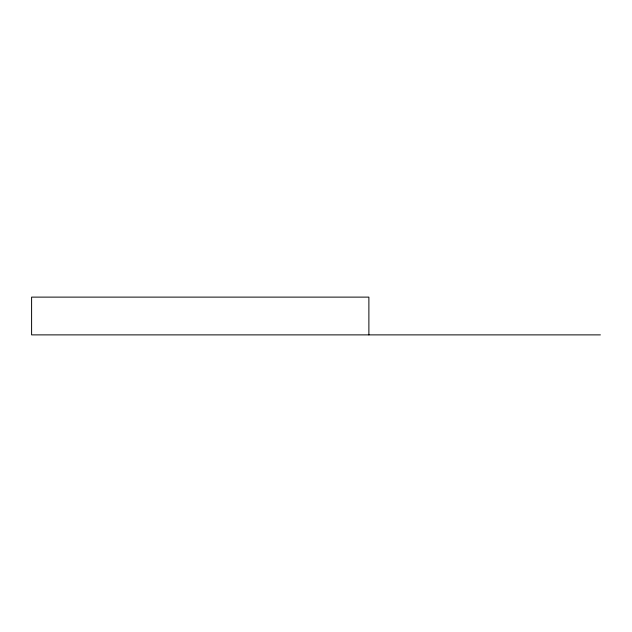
<?xml version="1.0" encoding="UTF-8"?>
<svg xmlns="http://www.w3.org/2000/svg" width="632" height="632" viewBox="0 0 632 632"><rect width="100%" height="100%" fill="white"/><g stroke="black" fill="none" stroke-linecap="round" stroke-linejoin="round"><path stroke-width="0.95" d="M600.4 334.881L31.6 334.881L31.6 297.119L368.883 297.119L368.883 334.881"/></g></svg>
